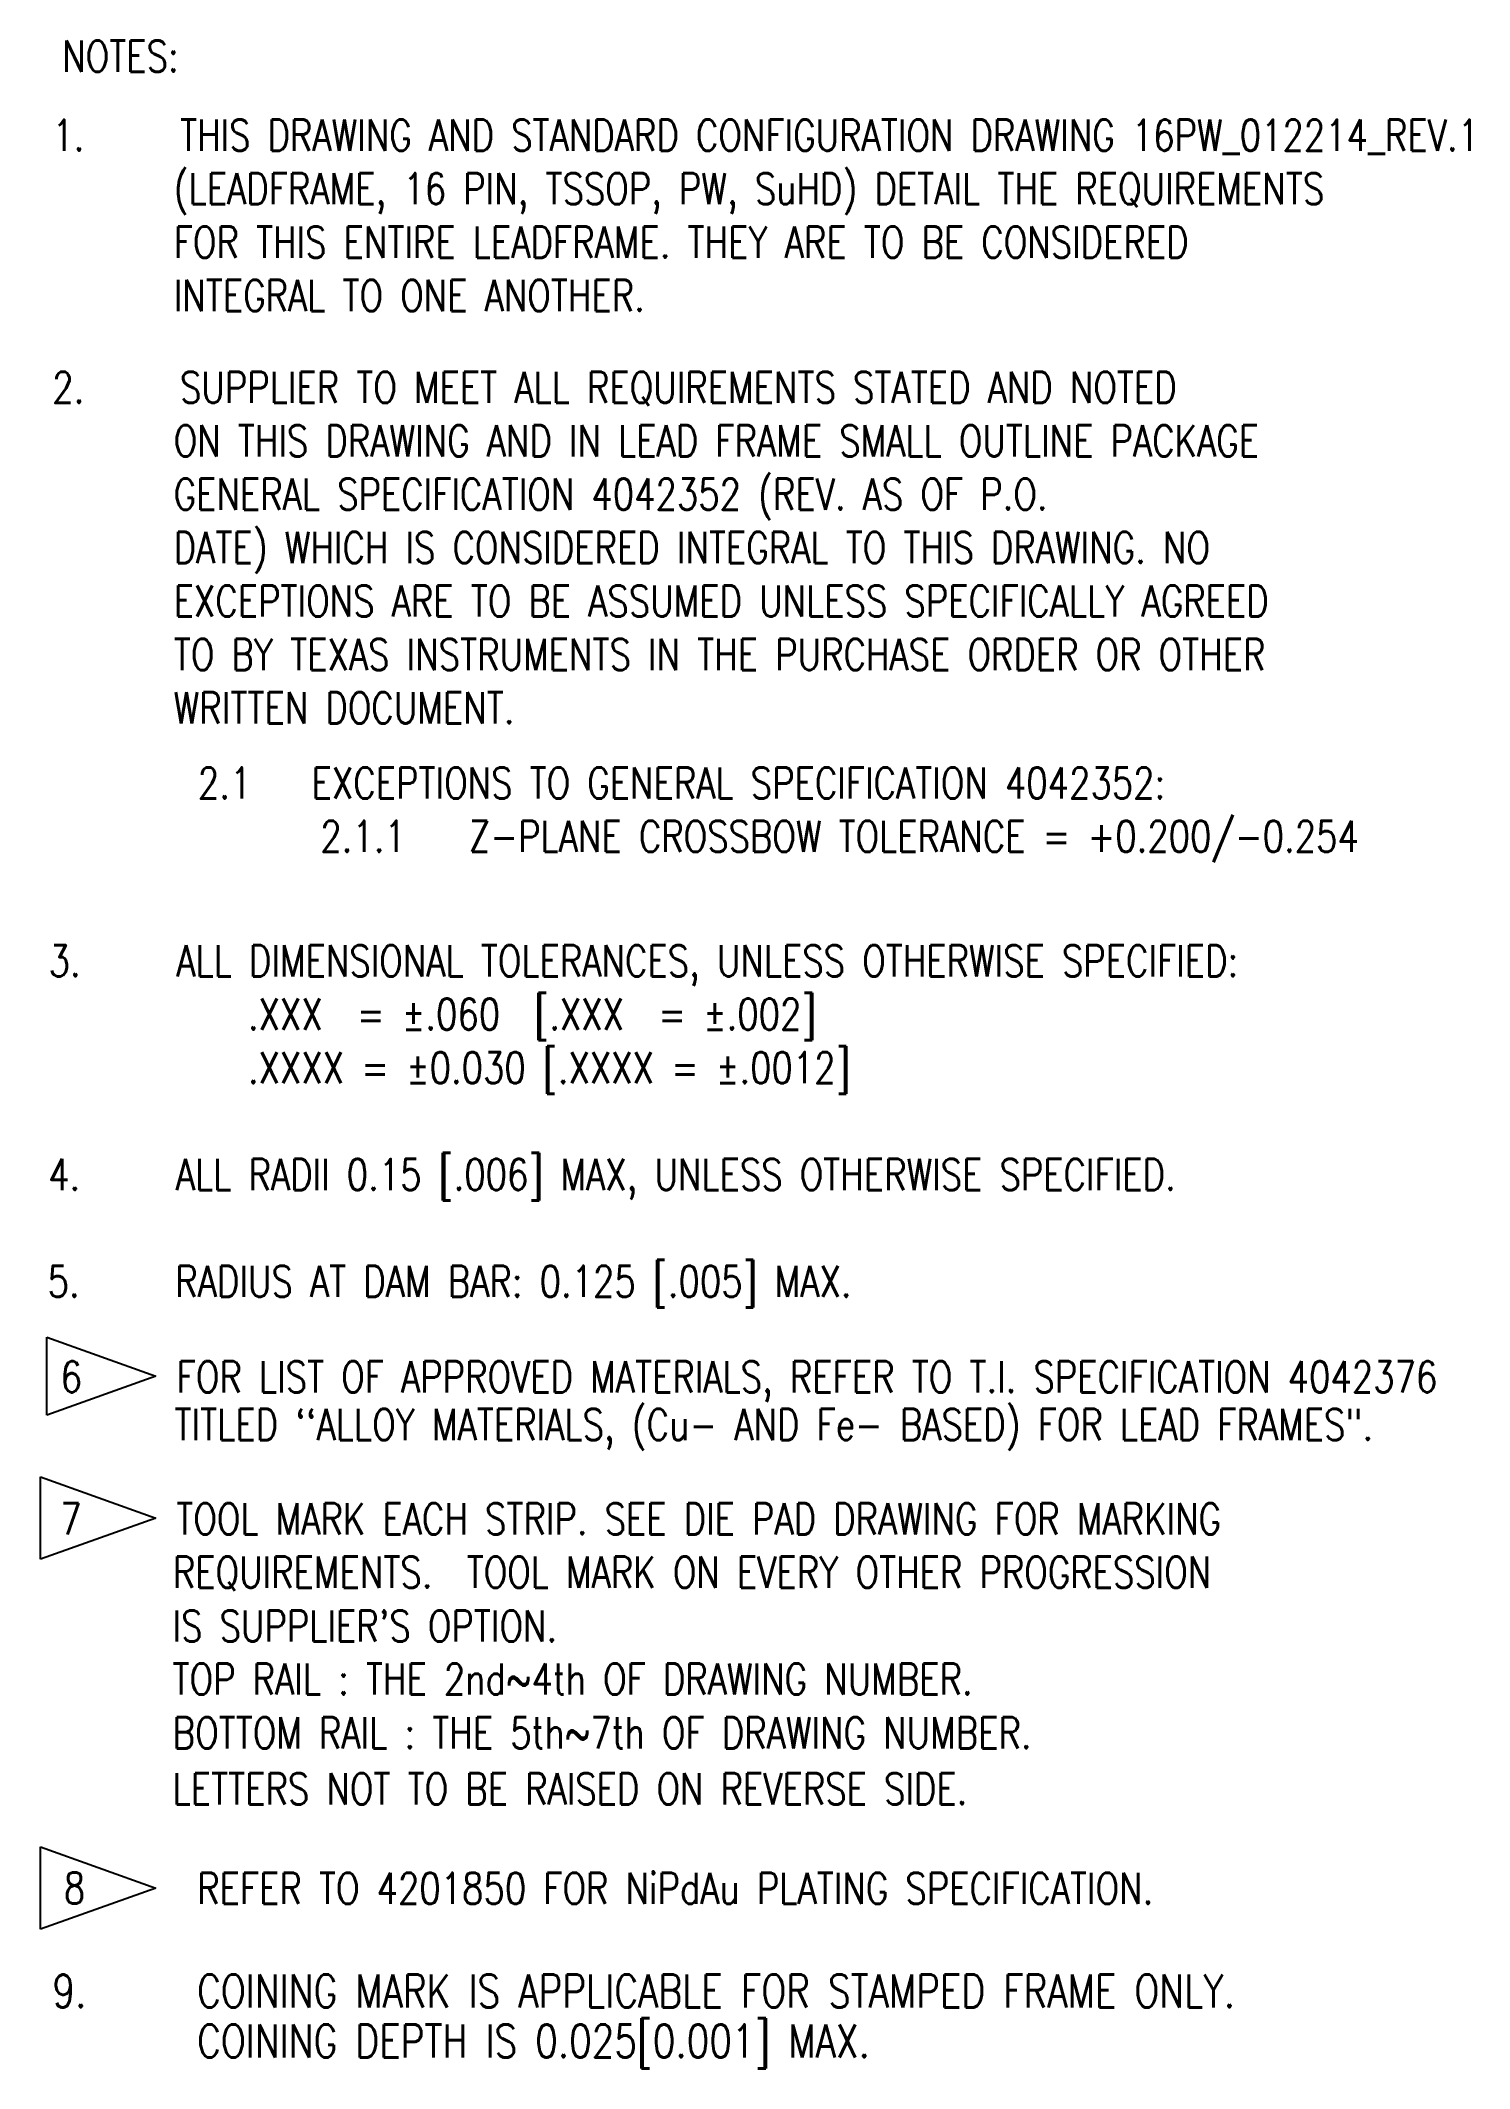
# Model space of a CAD drawing. Header units: inches. Extents: x 88 to 225, y 574 to 769.
import ezdxf
from ezdxf.enums import TextEntityAlignment as Align

# ---------------------------------------------------------------- set-up
doc = ezdxf.new("R2010")
doc.units = ezdxf.units.IN
doc.header["$MEASUREMENT"] = 0
doc.layers.add('SH-01_NOTES', color=3, linetype='Continuous')
doc.styles.get("Standard").update_dxf_attribs({"font": 'simplex.shx', "width": 0.8, "height": 5})

msp = doc.modelspace()

# ---------------------------------------------------------------- linework, layer by layer
at = {"layer": 'SH-01_NOTES'}
for p, q in [((88.22, 644.15), (98.72, 640.4)), ((88.22, 636.65), (88.22, 644.15)), ((98.72, 640.4), (88.22, 636.65)), ((87.61, 630.7), (98.72, 626.73)), ((87.61, 622.77), (87.61, 630.7)), ((98.72, 626.73), (87.61, 622.77)), ((87.61, 595.08), (98.72, 591.11)), ((87.61, 587.14), (87.61, 595.08)), ((98.72, 591.11), (87.61, 587.14))]:
    msp.add_line(p, q, dxfattribs=at)

# ---------------------------------------------------------------- texts
at = {"layer": 'SH-01_NOTES', "width": 0.8}
for s, height, p in [('NOTES:', 3, (89.7, 765.98)), ('1.     THIS DRAWING AND STANDARD CONFIGURATION DRAWING 16PW_012214_REV.1', 3, (88.74, 758.37)), ('      (LEADFRAME, 16 PIN, TSSOP, PW, SuHD) DETAIL THE REQUIREMENTS', 3, (89.7, 753.22)), ('      FOR THIS ENTIRE LEADFRAME. THEY ARE TO BE CONSIDERED', 3, (89.7, 748.08)), ('      INTEGRAL TO ONE ANOTHER.', 3, (89.7, 742.94)), ('2.     SUPPLIER TO MEET ALL REQUIREMENTS STATED AND NOTED', 3, (88.74, 734.1)), ('      ON THIS DRAWING AND IN LEAD FRAME SMALL OUTLINE PACKAGE', 3, (89.7, 728.95)), ('      GENERAL SPECIFICATION 4042352 (REV. AS OF P.O.', 3, (89.7, 723.81)), ('      DATE) WHICH IS CONSIDERED INTEGRAL TO THIS DRAWING. NO', 3, (89.7, 718.67)), ('      EXCEPTIONS ARE TO BE ASSUMED UNLESS SPECIFICALLY AGREED', 3, (89.7, 713.52)), ('      TO BY TEXAS INSTRUMENTS IN THE PURCHASE ORDER OR OTHER', 3, (89.7, 708.38)), ('      WRITTEN DOCUMENT.', 3, (89.7, 703.24)), ('3.     ALL DIMENSIONAL TOLERANCES, UNLESS OTHERWISE SPECIFIED:', 3, (88.39, 678.88)), ('6     FOR LIST OF APPROVED MATERIALS, REFER TO T.I. SPECIFICATION 4042376', 3, (89.54, 638.83)), ('      TITLED ``ALLOY MATERIALS, (Cu- AND Fe- BASED) FOR LEAD FRAMES".', 3, (89.78, 634.24)), ('7     TOOL MARK EACH STRIP. SEE DIE PAD DRAWING FOR MARKING', 3, (89.5, 625.16)), ('      REQUIREMENTS.  TOOL MARK ON EVERY OTHER PROGRESSION ', 3, (89.62, 620.02)), ("      IS SUPPLIER'S OPTION.", 3, (89.59, 614.84)), ('      TOP RAIL : THE 2nd~4th OF DRAWING NUMBER.', 3, (89.59, 609.74)), ('      BOTTOM RAIL : THE 5th~7th OF DRAWING NUMBER.', 3, (89.6, 604.56)), ('      LETTERS NOT TO BE RAISED ON REVERSE SIDE.', 3, (89.59, 599.17)), ('REFER TO 4201850 FOR NiPdAu PLATING SPECIFICATION.', 3, (102.69, 589.58)), ('COINING MARK IS APPLICABLE FOR STAMPED FRAME ONLY.', 3.175, (102.69, 579.62)), ('COINING DEPTH IS 0.025[0.001] MAX.', 3.175, (102.69, 574.8))]:
    msp.add_text(s, height=height, dxfattribs=at).set_placement(p)
at = {"layer": 'SH-01_NOTES', "color": 1, "width": 0.8}
msp.add_text('2.1   EXCEPTIONS TO GENERAL SPECIFICATION 4042352:', height=3, dxfattribs=at).set_placement((102.76, 696.01))
at = {"layer": 'SH-01_NOTES', "color": 1, "linetype": 'Continuous', "width": 0.8}
msp.add_text('2.1.1   Z-PLANE CROSSBOW TOLERANCE = +0.200/-0.254', height=3, dxfattribs=at).set_placement((114.55, 690.87))
at = {"layer": 'SH-01_NOTES', "linetype": 'Continuous', "width": 0.8}
for s, p in [('          .XXX  = %%P.060  [.XXX  = %%P.002]', (89.7, 673.74)), ('          .XXXX = %%P0.030 [.XXXX = %%P.0012]', (89.7, 668.59)), ('4.     ALL RADII 0.15 [.006] MAX, UNLESS OTHERWISE SPECIFIED.', (88.34, 658.31)), ('5.     RADIUS AT DAM BAR: 0.125 [.005] MAX.', (88.29, 648.02))]:
    msp.add_text(s, height=3, dxfattribs=at).set_placement(p)
at = {"layer": 'SH-01_NOTES', "width": 0.8}
for s, height, p in [('8', 3, (90.88, 591.11)), ('9.', 3.175, (90.39, 581.2))]:
    msp.add_text(s, height=height, dxfattribs=at).set_placement(p, align=Align.MIDDLE)

doc.saveas('drawing.dxf')
